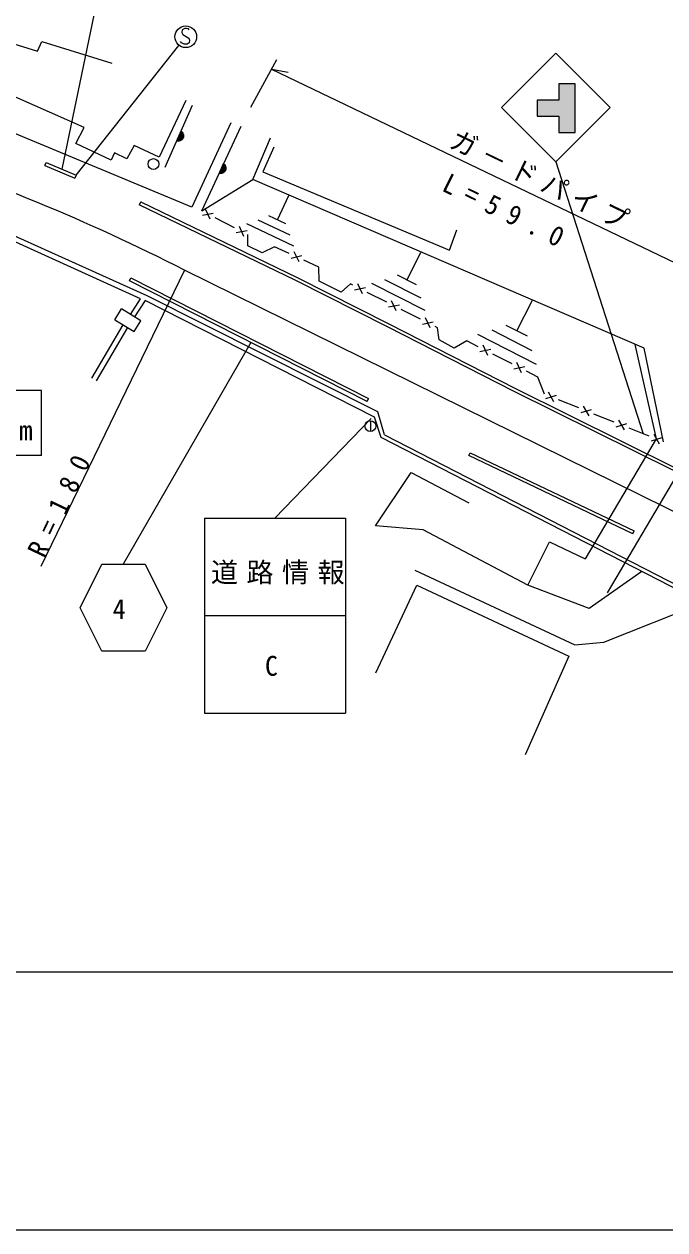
# Model space of a CAD drawing. Units: millimetres, scale not verified. Extents: x -1250 to 680000, y -1250 to 380000.
# Drawn here: x 274325 to 333389, y 205000 to 316245 of the extents above; entities that cross this region are included whole.
import ezdxf
from ezdxf.enums import TextEntityAlignment as Align

# ---------------------------------------------------------------- set-up
doc = ezdxf.new("R2010")
doc.units = ezdxf.units.MM
doc.header["$LTSCALE"] = 1000
for name, color, linetype, lineweight in [('S-BGD-BGD3', 7, 'Continuous', 13), ('S-BGD-BNDF', 7, 'Continuous', 13), ('S-BGD-ETRL', 7, 'Continuous', 13), ('S-BGD-EXPL', 7, 'Continuous', 13), ('S-BGD-EXS1', 7, 'Continuous', 13), ('S-BGD-LWCN', 7, 'Continuous', 13), ('S-TTL-BAND', 7, 'Continuous', 25)]:
    doc.layers.add(name, color=color, linetype=linetype, lineweight=lineweight)
doc.layers.add('S-BGD-CRST', color=7, linetype='Continuous')
doc.styles.add('ＭＳ ゴシック', font='')
doc.styles.get('ＭＳ ゴシック').set_extended_font_data('MS Gothic')

# ---------------------------------------------------------------- blocks, each defined once
blk = doc.blocks.new('MARK1170C15L13W1')
at = {"color": 7, "linetype": 'Continuous', "lineweight": 13}
for p, q in [((0.006, -0.046), (0.006, 0.046)), ((0.012, 0.044), (0.012, -0.044)), ((0.018, -0.042), (0.018, 0.042)), ((0.024, 0.036), (0.024, -0.036)), ((0.03, -0.03), (0.03, 0.03)), ((0.036, 0.02), (0.036, -0.02))]:
    blk.add_line(p, q, dxfattribs=at)
blk.add_lwpolyline([(0, 0.05), (0.012, 0.046), (0.022, 0.04), (0.032, 0.03), (0.038, 0.02), (0.042, 0.008), (0.042, -0.008), (0.038, -0.02), (0.032, -0.03), (0.022, -0.04), (0.012, -0.046), (0, -0.05)], close=True, dxfattribs=at)
blk = doc.blocks.new('MARK1172C15L6W1')
at = {"color": 7, "linetype": 'Continuous', "lineweight": 25}
for p, q in [((-0.034, -0.05), (-0.034, 0.05)), ((-0.018, 0.034), (-0.018, -0.034)), ((-0.002, -0.018), (-0.002, 0.018)), ((-0.002, 0), (0.05, 0))]:
    blk.add_line(p, q, dxfattribs=at)
blk = doc.blocks.new('MARK1181C15L11W1')
at = {"color": 7, "linetype": 'Continuous', "lineweight": 13}
for p, q in [((-0.04, 0.05), (0.04, -0.05)), ((-0.04, -0.05), (0.04, 0.05))]:
    blk.add_line(p, q, dxfattribs=at)
blk = doc.blocks.new('MARK1084C15L14W1')
at = {"color": 7, "linetype": 'Continuous', "lineweight": 13}
blk.add_lwpolyline([(0.016, 0.032), (0.012, 0.036), (0.004, 0.038), (-0.004, 0.038), (-0.016, 0.032), (-0.018, 0.02), (-0.014, 0.01), (0.014, -0.006), (0.018, -0.016), (0.016, -0.028), (0.006, -0.034), (-0.008, -0.034), (-0.02, -0.028), (-0.024, -0.022)], dxfattribs=at)
blk.add_circle((0, 0), 0.05, dxfattribs=at)
blk = doc.blocks.new('MARK1190C15L6W1')
at = {"color": 7, "linetype": 'Continuous', "lineweight": 25}
blk.add_circle((0, 0), 0.05, dxfattribs=at)
blk = doc.blocks.new('MARK1235C15L6W1')
at = {"color": 7, "linetype": 'Continuous', "lineweight": 25}
blk.add_line((0, 0.05), (0, -0.05), dxfattribs=at)
blk.add_circle((0, 0), 0.05, dxfattribs=at)
blk = doc.blocks.new('MARK28C15L15W1')
at = {"color": 7, "linetype": 'Continuous', "lineweight": 13}
blk.add_line((0, 0), (0.014, -0.05), dxfattribs=at)

msp = doc.modelspace()

# ---------------------------------------------------------------- hatches: boundary and pattern name
at = {"layer": 'S-BGD-BNDF'}
msp.add_hatch(color=256, dxfattribs=at).paths.add_polyline_path([(325118, 310739), (323618, 310739), (323618, 309239), (321618, 309239), (321618, 307739), (323618, 307739), (323618, 306239), (325118, 306239)])

# ---------------------------------------------------------------- linework, layer by layer
at = {"layer": 'S-BGD-BGD3'}
msp.add_line((350725, 263101), (289110, 293541), dxfattribs=at)
msp.add_arc((207058, 133330), 180000, 62.88083, 72.38393, dxfattribs=at)
at = {"layer": 'S-BGD-BNDF'}
for p, q in [((277821, 302863), (282081, 323403)), ((279111, 302319), (288587, 314276)), ((295232, 286870), (283445, 266405)), ((297443, 270674), (306312, 279856)), ((275919, 276430), (256026, 276430)), ((290943, 270674), (290943, 252674)), ((290943, 261674), (303943, 261674)), ((290943, 252674), (303943, 252674))]:
    msp.add_line(p, q, dxfattribs=at)
for points in [[(323336, 303550), (328336, 308550), (323336, 313550), (318336, 308550), (323336, 303550), (331374, 278456)], [(275919, 276430), (275919, 282443), (256026, 282443)], [(290943, 270674), (303943, 270674), (303943, 252674)]]:
    msp.add_lwpolyline(points, dxfattribs=at)
for points in [[(325118, 306238), (325118, 310738), (323618, 310738), (323618, 309238), (321618, 309238), (321618, 307738), (323618, 307738), (323618, 306238)], [(281477, 266405), (285477, 266405), (287477, 262405), (285477, 258405), (281477, 258405), (279477, 262405)]]:
    msp.add_lwpolyline(points, close=True, dxfattribs=at)
at = {"layer": 'S-BGD-ETRL'}
for p, q in [((295224, 308582), (297607, 312970)), ((297130, 312091), (339606, 291676)), ((289110, 293541), (275872, 266205)), ((65790, 228794), (379222, 228794))]:
    msp.add_line(p, q, dxfattribs=at)
at = {"layer": 'S-BGD-EXPL'}
for p, q in [((287337, 303046), (289846, 308762)), ((290692, 299004), (294317, 306830)), ((276226, 303211), (276343, 303488)), ((276226, 303211), (278994, 302042)), ((276343, 303488), (279111, 302319)), ((279111, 302319), (278994, 302042)), ((285068, 299836), (284938, 299566)), ((284025, 292554), (284161, 292822)), ((284161, 292822), (306083, 281703)), ((305947, 281436), (284025, 292554)), ((305947, 281436), (306083, 281703)), ((315308, 276434), (315437, 276705)), ((330442, 269212), (315308, 276434)), ((315437, 276705), (330571, 269483)), ((330442, 269212), (330571, 269483))]:
    msp.add_line(p, q, dxfattribs=at)
for points in [[(349058, 267672), (319491, 282347), (307815, 288329), (299366, 292598), (284938, 299566)], [(285068, 299836), (299499, 292867), (307951, 288596), (319626, 282615), (349192, 267941)]]:
    msp.add_lwpolyline(points, dxfattribs=at)
at = {"layer": 'S-BGD-EXS1'}
msp.add_line((40000, 205000), (579000, 205000), dxfattribs=at)
at = {"layer": 'S-BGD-LWCN'}
for p, q in [((293712, 297457), (291932, 298369)), ((285061, 290888), (270726, 297407)), ((298759, 295077), (297398, 295700)), ((301483, 293830), (300122, 294453)), ((304623, 292170), (304410, 292277)), ((307747, 290593), (305962, 291494)), ((310872, 289015), (309086, 289917)), ((312424, 288232), (312211, 288339)), ((316181, 286486), (315134, 287020)), ((319298, 284893), (317517, 285803)), ((321680, 283676), (320633, 284211)), ((322291, 282093), (321680, 283676)), ((325455, 280828), (323598, 281571)), ((328705, 279528), (326848, 280271)), ((331954, 278228), (330097, 278971))]:
    msp.add_line(p, q, dxfattribs=at)
for points in [[(289775, 299347), (266641, 308997), (257469, 312018), (252470, 312701), (241562, 314486)], [(297398, 295700), (296276, 295154), (294952, 295787), (294952, 296822)], [(304410, 292277), (303544, 291522), (301512, 292535), (301483, 293830)], [(350122, 254805), (339976, 259814), (339460, 261526), (307226, 278093), (306614, 279989), (285485, 290743)], [(315134, 287020), (313961, 286346), (312584, 287110), (312424, 288232)]]:
    msp.add_lwpolyline(points, dxfattribs=at)
at = {"layer": 'S-TTL-BAND'}
for p, q in [((293393, 307149), (289775, 299347)), ((284122, 289469), (285061, 290888)), ((285485, 290743), (284491, 289242)), ((282693, 288971), (283308, 289970)), ((285084, 288877), (283308, 289970)), ((280580, 283588), (283462, 288497)), ((283845, 288262), (280953, 283336)), ((330635, 286699), (332582, 277977)), ((307532, 278360), (339544, 261871)), ((332582, 277977), (326043, 266903)), ((335646, 276624), (328059, 263776))]:
    msp.add_line(p, q, dxfattribs=at)
for points in [[(289229, 309202), (286768, 303973), (284470, 305033), (283778, 303811), (282664, 304367), (282334, 303688), (279091, 305243), (279854, 306695), (272147, 310118), (271345, 308385), (266950, 310389), (269378, 315650), (275560, 313758), (275972, 314642), (282414, 312641)], [(307532, 278360), (306928, 280464), (285660, 291184), (271199, 297682), (259481, 302203), (244882, 305244), (226056, 307814), (218791, 308307), (203832, 308407), (194415, 307934), (181389, 305698), (170527, 303440), (151761, 298930), (96820, 285350), (90178, 283760)], [(290692, 299004), (295408, 301900), (297051, 305744)], [(297329, 304895), (296322, 302629), (313537, 295383), (314211, 297271)], [(333261, 277705), (331468, 286339), (295408, 301900)], [(282693, 288971), (284471, 287876), (285087, 288875)], [(331280, 265730), (326398, 262331), (320745, 264487), (311106, 269594), (306719, 269957), (309996, 274874), (315318, 272093)], [(320745, 264487), (322762, 268482), (326043, 266903)], [(310332, 265877), (325077, 258972), (327775, 259224), (336874, 262855)], [(306759, 256382), (310525, 264476), (324535, 257934), (320507, 248834)]]:
    msp.add_lwpolyline(points, dxfattribs=at)

# ---------------------------------------------------------------- block references
at = {"layer": 'S-BGD-BNDF', "xscale": 20000, "yscale": 20000}
msp.add_blockref('MARK1084C15L14W1', (289223, 315079), dxfattribs=at)
at = {"layer": 'S-BGD-ETRL', "xscale": 30000, "yscale": 30000, "rotation": 64.33012}
msp.add_blockref('MARK28C15L15W1', (297130, 312091), dxfattribs=at)
at = {"layer": 'S-BGD-EXPL', "xscale": 10000, "yscale": 10000}
for p, rotation in [((288591, 305904), 336.29827), ((292504, 302917), 335.14476)]:
    msp.add_blockref('MARK1170C15L13W1', p, dxfattribs=dict(at, rotation=rotation))
at = {"layer": 'S-BGD-LWCN', "xscale": 8000, "yscale": 8000}
for p, rotation in [((291264, 298711), 62.88356), ((294380, 297115), 62.88356), ((299440, 294765), 65.40423), ((305292, 291832), 63.21699), ((308417, 290255), 63.21699), ((311541, 288677), 63.21699), ((316849, 286144), 62.93347), ((319965, 284552), 62.93347), ((322902, 281849), 68.19859), ((326151, 280549), 68.19859), ((329401, 279249), 68.19859), ((332651, 277950), 68.19859)]:
    msp.add_blockref('MARK1181C15L11W1', p, dxfattribs=dict(at, rotation=rotation))
at = {"layer": 'S-TTL-BAND', "xscale": 10000, "yscale": 10000}
for name, p in [('MARK1190C15L6W1', (286246, 303335)), ('MARK1235C15L6W1', (306240, 279157))]:
    msp.add_blockref(name, p, dxfattribs=at)
at = {"layer": 'S-TTL-BAND'}
for p, xscale, yscale, rotation in [((297709, 298268), 48000, 48000, 64.76855), ((309667, 292731), 55000, 55000, 63.21699), ((319794, 288063), 61000, 61000, 62.93347)]:
    msp.add_blockref('MARK1172C15L6W1', p, dxfattribs=dict(at, xscale=xscale, yscale=yscale, rotation=rotation))

# ---------------------------------------------------------------- texts
at = {"layer": 'S-BGD-CRST', "style": 'ＭＳ ゴシック', "width": 0.95}
for s, p in [('4', (282490, 260809)), ('C', (296532, 255573))]:
    msp.add_text(s, height=1833, dxfattribs=at).set_placement(p, align=Align.BOTTOM_LEFT)
at = {"layer": 'S-BGD-CRST', "char_height": 1833, "attachment_point": 7, "style": 'ＭＳ ゴシック'}
for s, insert in [('\\T1.52;↑橘\u300023km', (256779, 277649)), ('\\T1.31;道路情報', (291544, 264545))]:
    msp.add_mtext(s, dxfattribs=dict(at, insert=insert))
at = {"layer": 'S-BGD-ETRL', "char_height": 1833, "attachment_point": 7, "style": 'ＭＳ ゴシック'}
for s, insert, rotation in [('\\T1.3;\\W0.95;ガ－ドパイプ', (313364, 304843), 334.3), ('\\T1.83;\\W0.95;L=59.0', (312709, 300896), 333.9), ('\\T1.86;\\W0.95;R=180', (276241, 266868), 64.6)]:
    msp.add_mtext(s, dxfattribs=dict(at, insert=insert, rotation=rotation))

doc.saveas('drawing.dxf')
